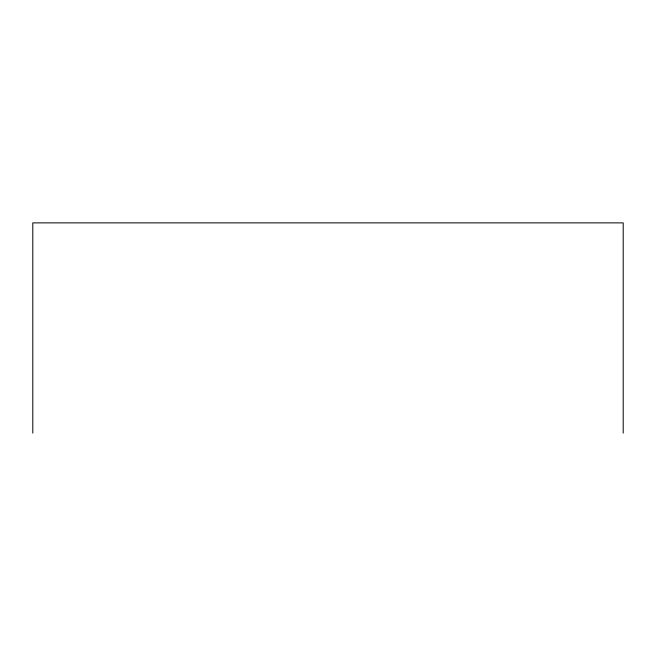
<?xml version="1.0" encoding="UTF-8"?>
<svg xmlns="http://www.w3.org/2000/svg" width="656" height="656" viewBox="0 0 656 656"><rect width="100%" height="100%" fill="white"/><g stroke="black" fill="none" stroke-linecap="round" stroke-linejoin="round"><path stroke-width="0.98" d="M623.2 433.124L623.2 222.876L32.8 222.876L32.8 433.124"/></g></svg>
